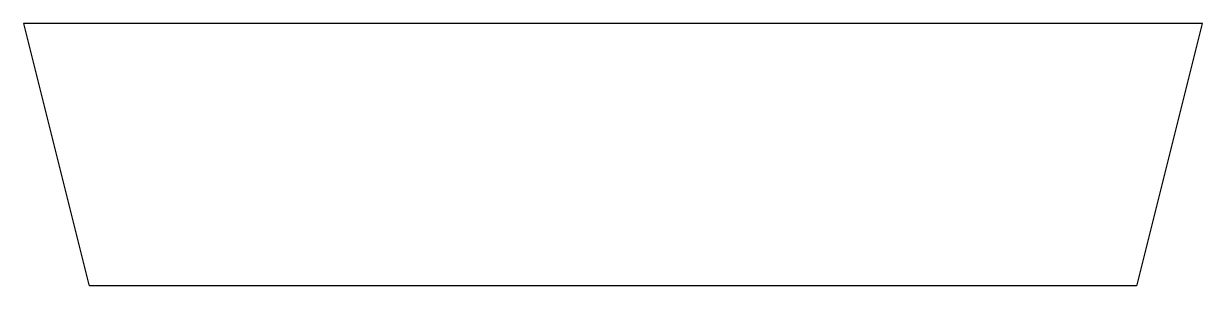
# Model space of a CAD drawing. Header units: millimetres. Extents: x -208 to 208, y -548 to -455.
import ezdxf

# ---------------------------------------------------------------- set-up
doc = ezdxf.new("R2010")
doc.units = ezdxf.units.MM
doc.layers.get('0').update_dxf_attribs({"linetype": 'CONTINUOUS'})

msp = doc.modelspace()

# ---------------------------------------------------------------- linework, layer by layer
msp.add_lwpolyline([(208.37, -455.09), (-208.37, -455.09), (-185.33, -547.53, 0.34435), (-185.04, -547.75), (185.04, -547.75, 0.34435), (185.33, -547.53)], format="xyb", close=True)

doc.saveas('drawing.dxf')
